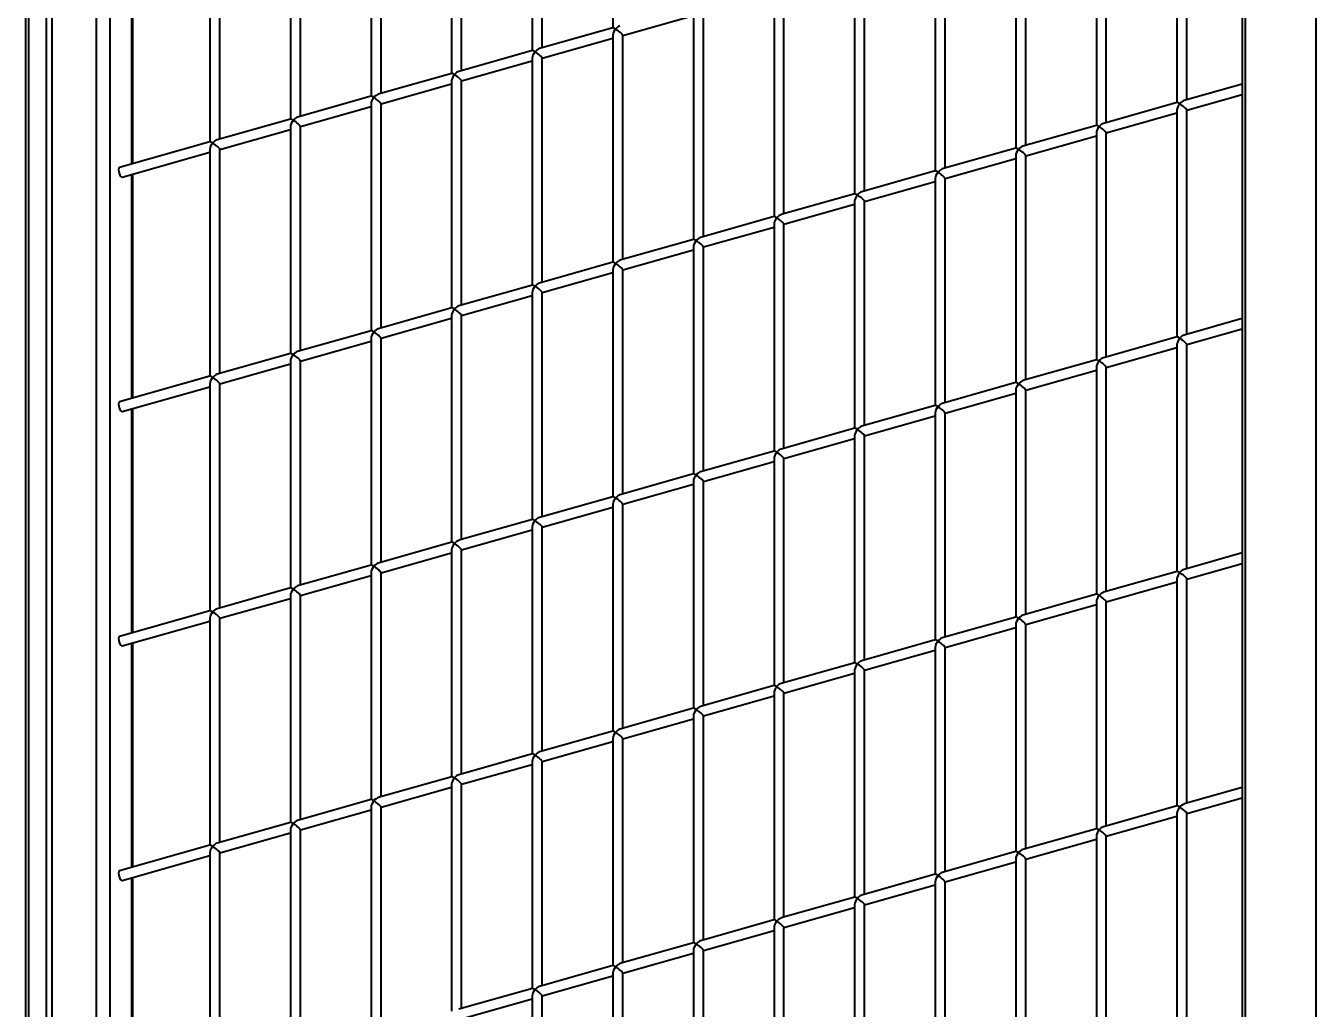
# Model space of a CAD drawing. Header units: millimetres. Extents: x 0 to 420, y 0 to 297.
# Drawn here: x 280.71 to 293.65, y 114.06 to 123.92 of the extents above; entities that cross this region are included whole.
import ezdxf

# ---------------------------------------------------------------- set-up
doc = ezdxf.new("R2010")
doc.units = ezdxf.units.MM

msp = doc.modelspace()

# ---------------------------------------------------------------- linework, layer by layer
at = {"color": 7, "linetype": 'Continuous', "lineweight": 40}
for p, q in [((292.9054, 138.394), (292.9054, 106.8469)), ((280.9127, 129.9828), (280.9127, 100.604)), ((280.9686, 129.9613), (280.9686, 100.7291)), ((281.4175, 101.2645), (281.4175, 129.6801)), ((280.738, 103.4006), (280.738, 126.6628)), ((286.5942, 126.179), (286.5942, 123.9018)), ((285.7862, 125.9502), (285.7862, 123.673)), ((285.8862, 123.7013), (285.8862, 125.9502)), ((284.9781, 125.7214), (284.9781, 123.4442)), ((285.0781, 123.4725), (285.0781, 125.7214)), ((284.1701, 125.4925), (284.1701, 123.2154)), ((284.2701, 123.2437), (284.2701, 125.4925)), ((292.2503, 125.4291), (292.2503, 123.152)), ((292.3503, 123.1803), (292.3503, 125.4291)), ((283.3621, 125.2637), (283.3621, 122.9865)), ((283.4621, 123.0148), (283.4621, 125.2637)), ((291.4422, 125.2003), (291.4422, 122.9231)), ((291.5422, 122.9515), (291.5422, 125.2003)), ((282.5541, 125.0349), (282.5541, 122.7577)), ((282.6541, 122.786), (282.6541, 125.0349)), ((290.6342, 124.9715), (290.6342, 122.6943)), ((290.7342, 122.7226), (290.7342, 124.9715)), ((281.7818, 122.539), (281.7818, 124.7867)), ((289.8262, 124.7427), (289.8262, 122.4655)), ((289.9262, 122.4938), (289.9262, 124.7427)), ((289.0182, 124.5138), (289.0182, 122.2367)), ((289.1182, 122.265), (289.1182, 124.5138)), ((288.2102, 124.285), (288.2102, 122.0078)), ((288.3102, 122.0362), (288.3102, 124.285)), ((286.6942, 123.8262), (287.4022, 124.0267)), ((287.4022, 124.0562), (287.4022, 121.779)), ((287.5022, 121.8073), (287.5022, 124.0562)), ((286.5953, 123.9021), (285.8578, 123.6933)), ((286.5942, 123.8274), (286.5942, 121.5502)), ((286.6942, 121.5785), (286.6942, 123.8274)), ((285.8862, 123.5974), (286.5942, 123.7979)), ((285.7873, 123.6733), (285.0498, 123.4645)), ((285.0781, 123.3686), (285.7862, 123.5691)), ((285.7862, 123.5985), (285.7862, 121.3214)), ((285.8862, 121.3497), (285.8862, 123.5985)), ((284.9793, 123.4445), (284.2418, 123.2356)), ((284.2701, 123.1397), (284.9781, 123.3402)), ((284.9781, 123.3697), (284.9781, 121.0925)), ((285.0781, 121.1209), (285.0781, 123.3697)), ((292.9054, 123.3375), (292.3219, 123.1723)), ((284.1712, 123.2157), (283.4338, 123.0068)), ((292.3503, 123.0764), (292.9054, 123.2336)), ((283.4621, 122.9109), (284.1701, 123.1114)), ((284.1701, 123.1409), (284.1701, 120.8637)), ((284.2701, 120.892), (284.2701, 123.1409)), ((292.2514, 123.1523), (291.5139, 122.9434)), ((291.5422, 122.8475), (292.2503, 123.048)), ((292.2503, 123.0775), (292.2503, 120.8003)), ((292.3503, 120.8286), (292.3503, 123.0775)), ((283.3632, 122.9868), (282.6258, 122.778)), ((283.3621, 122.9121), (283.3621, 120.6349)), ((283.4621, 120.6632), (283.4621, 122.9121)), ((291.4434, 122.9235), (290.7059, 122.7146)), ((282.6541, 122.6821), (283.3621, 122.8826)), ((290.7342, 122.6187), (291.4422, 122.8192)), ((291.4422, 122.8487), (291.4422, 120.5715)), ((291.5422, 120.5998), (291.5422, 122.8487)), ((282.5552, 122.758), (281.6478, 122.501)), ((281.6751, 122.4048), (282.5541, 122.6538)), ((282.5541, 122.6832), (282.5541, 120.4061)), ((282.6541, 120.4344), (282.6541, 122.6832)), ((290.6353, 122.6946), (289.8979, 122.4858)), ((289.9262, 122.3899), (290.6342, 122.5904)), ((290.6342, 122.6199), (290.6342, 120.3427)), ((290.7342, 120.371), (290.7342, 122.6199)), ((281.7818, 120.1873), (281.7818, 122.435)), ((289.8273, 122.4658), (289.0899, 122.257)), ((289.8262, 122.391), (289.8262, 120.1139)), ((289.9262, 120.1422), (289.9262, 122.391)), ((289.1182, 122.1611), (289.8262, 122.3616)), ((289.0193, 122.237), (288.2818, 122.0281)), ((288.3102, 121.9322), (289.0182, 122.1327)), ((289.0182, 122.1622), (289.0182, 119.885)), ((289.1182, 119.9133), (289.1182, 122.1622)), ((288.2113, 122.0082), (287.4738, 121.7993)), ((287.5022, 121.7034), (288.2102, 121.9039)), ((288.2102, 121.9334), (288.2102, 119.6562)), ((288.3102, 119.6845), (288.3102, 121.9334)), ((287.4033, 121.7793), (286.6658, 121.5705)), ((286.6942, 121.4746), (287.4022, 121.6751)), ((287.4022, 121.7046), (287.4022, 119.4274)), ((287.5022, 119.4557), (287.5022, 121.7046)), ((286.5953, 121.5505), (285.8578, 121.3417)), ((285.8862, 121.2458), (286.5942, 121.4463)), ((286.5942, 121.4757), (286.5942, 119.1986)), ((286.6942, 119.2269), (286.6942, 121.4757)), ((285.7873, 121.3217), (285.0498, 121.1128)), ((285.7862, 121.2469), (285.7862, 118.9697)), ((285.8862, 118.998), (285.8862, 121.2469)), ((285.0781, 121.0169), (285.7862, 121.2174)), ((284.9793, 121.0929), (284.2418, 120.884)), ((284.2701, 120.7881), (284.9781, 120.9886)), ((284.9781, 121.0181), (284.9781, 118.7409)), ((285.0781, 118.7692), (285.0781, 121.0181)), ((292.9054, 120.9859), (292.3219, 120.8206)), ((284.1712, 120.864), (283.4338, 120.6552)), ((292.3503, 120.7247), (292.9054, 120.8819)), ((283.4621, 120.5593), (284.1701, 120.7598)), ((284.1701, 120.7893), (284.1701, 118.5121)), ((284.2701, 118.5404), (284.2701, 120.7893)), ((292.2514, 120.8006), (291.5139, 120.5918)), ((292.2503, 120.7259), (292.2503, 118.4487)), ((292.3503, 118.477), (292.3503, 120.7259)), ((283.3632, 120.6352), (282.6258, 120.4264)), ((291.5422, 120.4959), (292.2503, 120.6964)), ((282.6541, 120.3304), (283.3621, 120.531)), ((283.3621, 120.5604), (283.3621, 118.2833)), ((283.4621, 118.3116), (283.4621, 120.5604)), ((291.4434, 120.5718), (290.7059, 120.363)), ((290.7342, 120.2671), (291.4422, 120.4676)), ((291.4422, 120.497), (291.4422, 118.2199)), ((291.5422, 118.2482), (291.5422, 120.497)), ((282.5552, 120.4064), (281.6478, 120.1494)), ((282.5541, 120.3316), (282.5541, 118.0544)), ((282.6541, 118.0827), (282.6541, 120.3316)), ((290.6353, 120.343), (289.8979, 120.1341)), ((281.6751, 120.0532), (282.5541, 120.3021)), ((289.9262, 120.0382), (290.6342, 120.2387)), ((290.6342, 120.2682), (290.6342, 117.991)), ((290.7342, 118.0194), (290.7342, 120.2682)), ((281.7818, 117.8357), (281.7818, 120.0834)), ((289.8273, 120.1142), (289.0899, 119.9053)), ((289.1182, 119.8094), (289.8262, 120.0099)), ((289.8262, 120.0394), (289.8262, 117.7622)), ((289.9262, 117.7905), (289.9262, 120.0394)), ((289.0193, 119.8853), (288.2818, 119.6765)), ((289.0182, 119.8106), (289.0182, 117.5334)), ((289.1182, 117.5617), (289.1182, 119.8106)), ((288.3102, 119.5806), (289.0182, 119.7811)), ((288.2113, 119.6565), (287.4738, 119.4477)), ((287.5022, 119.3518), (288.2102, 119.5523)), ((288.2102, 119.5817), (288.2102, 117.3046)), ((288.3102, 117.3329), (288.3102, 119.5817)), ((287.4033, 119.4277), (286.6658, 119.2188)), ((286.6942, 119.1229), (287.4022, 119.3234)), ((287.4022, 119.3529), (287.4022, 117.0757)), ((287.5022, 117.1041), (287.5022, 119.3529)), ((286.5953, 119.1989), (285.8578, 118.99)), ((285.8862, 118.8941), (286.5942, 119.0946)), ((286.5942, 119.1241), (286.5942, 116.8469)), ((286.6942, 116.8752), (286.6942, 119.1241)), ((285.7873, 118.97), (285.0498, 118.7612)), ((285.0781, 118.6653), (285.7862, 118.8658)), ((285.7862, 118.8953), (285.7862, 116.6181)), ((285.8862, 116.6464), (285.8862, 118.8953)), ((284.9793, 118.7412), (284.2418, 118.5324)), ((284.9781, 118.6664), (284.9781, 116.3893)), ((285.0781, 116.4176), (285.0781, 118.6664)), ((284.1712, 118.5124), (283.4338, 118.3035)), ((284.2701, 118.4365), (284.9781, 118.637)), ((292.9054, 118.6342), (292.3219, 118.469)), ((292.3503, 118.3731), (292.9054, 118.5303)), ((283.4621, 118.2076), (284.1701, 118.4081)), ((284.1701, 118.4376), (284.1701, 116.1604)), ((284.2701, 116.1888), (284.2701, 118.4376)), ((292.2514, 118.449), (291.5139, 118.2402)), ((283.3632, 118.2836), (282.6258, 118.0747)), ((291.5422, 118.1443), (292.2503, 118.3448)), ((292.2503, 118.3742), (292.2503, 116.0971)), ((292.3503, 116.1254), (292.3503, 118.3742)), ((282.6541, 117.9788), (283.3621, 118.1793)), ((283.3621, 118.2088), (283.3621, 115.9316)), ((283.4621, 115.9599), (283.4621, 118.2088)), ((291.4434, 118.2202), (290.7059, 118.0113)), ((291.4422, 118.1454), (291.4422, 115.8682)), ((291.5422, 115.8965), (291.5422, 118.1454)), ((282.5552, 118.0547), (281.6478, 117.7978)), ((290.7342, 117.9154), (291.4422, 118.1159)), ((281.6751, 117.7015), (282.5541, 117.9505)), ((282.5541, 117.98), (282.5541, 115.7028)), ((282.6541, 115.7311), (282.6541, 117.98)), ((290.6353, 117.9914), (289.8979, 117.7825)), ((289.9262, 117.6866), (290.6342, 117.8871)), ((290.6342, 117.9166), (290.6342, 115.6394)), ((290.7342, 115.6677), (290.7342, 117.9166)), ((289.8273, 117.7625), (289.0899, 117.5537)), ((281.7818, 115.4841), (281.7818, 117.7318)), ((289.1182, 117.4578), (289.8262, 117.6583)), ((289.8262, 117.6878), (289.8262, 115.4106)), ((289.9262, 115.4389), (289.9262, 117.6878)), ((289.0193, 117.5337), (288.2818, 117.3249)), ((288.3102, 117.229), (289.0182, 117.4295)), ((289.0182, 117.4589), (289.0182, 115.1818)), ((289.1182, 115.2101), (289.1182, 117.4589)), ((288.2113, 117.3049), (287.4738, 117.096)), ((288.2102, 117.2301), (288.2102, 114.9529)), ((288.3102, 114.9812), (288.3102, 117.2301)), ((287.5022, 117.0001), (288.2102, 117.2006)), ((287.4033, 117.0761), (286.6658, 116.8672)), ((286.6942, 116.7713), (287.4022, 116.9718)), ((287.4022, 117.0013), (287.4022, 114.7241)), ((287.5022, 114.7524), (287.5022, 117.0013)), ((286.5953, 116.8472), (285.8578, 116.6384)), ((285.8862, 116.5425), (286.5942, 116.743)), ((286.5942, 116.7725), (286.5942, 114.4953)), ((286.6942, 114.5236), (286.6942, 116.7725)), ((285.7873, 116.6184), (285.0498, 116.4096)), ((285.0781, 116.3137), (285.7862, 116.5142)), ((285.7862, 116.5436), (285.7862, 114.2665)), ((285.8862, 114.2948), (285.8862, 116.5436)), ((284.9793, 116.3896), (284.2418, 116.1807)), ((284.9781, 116.3148), (284.9781, 114.0376)), ((285.0781, 114.0659), (285.0781, 116.3148)), ((284.2701, 116.0848), (284.9781, 116.2853)), ((292.9054, 116.2826), (292.3219, 116.1173)), ((284.1712, 116.1608), (283.4338, 115.9519)), ((283.4621, 115.856), (284.1701, 116.0565)), ((284.1701, 116.086), (284.1701, 113.8088)), ((284.2701, 113.8371), (284.2701, 116.086)), ((292.2514, 116.0974), (291.5139, 115.8885)), ((292.3503, 116.0214), (292.9054, 116.1787)), ((283.3632, 115.9319), (282.6258, 115.7231)), ((291.5422, 115.7926), (292.2503, 115.9931)), ((292.2503, 116.0226), (292.2503, 113.7454)), ((292.3503, 113.7737), (292.3503, 116.0226)), ((282.6541, 115.6272), (283.3621, 115.8277)), ((283.3621, 115.8572), (283.3621, 113.58)), ((283.4621, 113.6083), (283.4621, 115.8572)), ((291.4434, 115.8685), (290.7059, 115.6597)), ((291.4422, 115.7938), (291.4422, 113.5166)), ((291.5422, 113.5449), (291.5422, 115.7938)), ((282.5552, 115.7031), (281.6478, 115.4461)), ((290.7342, 115.5638), (291.4422, 115.7643)), ((281.6751, 115.3499), (282.5541, 115.5989)), ((282.5541, 115.6283), (282.5541, 113.3512)), ((282.6541, 113.3795), (282.6541, 115.6283)), ((290.6353, 115.6397), (289.8979, 115.4309)), ((289.9262, 115.335), (290.6342, 115.5355)), ((290.6342, 115.5649), (290.6342, 113.2878)), ((290.7342, 113.3161), (290.7342, 115.5649)), ((289.8273, 115.4109), (289.0899, 115.202)), ((281.7818, 113.1324), (281.7818, 115.3801)), ((289.1182, 115.1061), (289.8262, 115.3066)), ((289.8262, 115.3361), (289.8262, 113.0589)), ((289.9262, 113.0873), (289.9262, 115.3361)), ((289.0193, 115.1821), (288.2818, 114.9732)), ((288.3102, 114.8773), (289.0182, 115.0778)), ((289.0182, 115.1073), (289.0182, 112.8301)), ((289.1182, 112.8584), (289.1182, 115.1073)), ((288.2113, 114.9532), (287.4738, 114.7444)), ((287.5022, 114.6485), (288.2102, 114.849)), ((288.2102, 114.8785), (288.2102, 112.6013)), ((288.3102, 112.6296), (288.3102, 114.8785)), ((287.4033, 114.7244), (286.6658, 114.5156)), ((287.4022, 114.6496), (287.4022, 112.3725)), ((287.5022, 112.4008), (287.5022, 114.6496)), ((286.6942, 114.4197), (287.4022, 114.6202)), ((286.5953, 114.4956), (285.8578, 114.2867)), ((285.8862, 114.1908), (286.5942, 114.3913)), ((286.5942, 114.4208), (286.5942, 112.1436)), ((286.6942, 112.172), (286.6942, 114.4208)), ((285.7873, 114.2668), (285.0498, 114.0579)), ((285.0781, 113.962), (285.7862, 114.1625)), ((285.7862, 114.192), (285.7862, 111.9148)), ((285.8862, 111.9431), (285.8862, 114.192))]:
    msp.add_line(p, q, dxfattribs=at)
at = {"color": 8, "linetype": 'Continuous', "lineweight": 40}
for p, q in [((292.9351, 138.3769), (292.9351, 106.8638)), ((293.6463, 107.2696), (293.6463, 137.9663)), ((281.5513, 129.5721), (281.5513, 101.3421)), ((280.7087, 103.4068), (280.7087, 126.6588)), ((281.7715, 122.5361), (281.7715, 124.7838)), ((281.7715, 120.1844), (281.7715, 122.4321)), ((281.7715, 117.8328), (281.7715, 120.0805)), ((281.7715, 115.4812), (281.7715, 117.7289)), ((281.7715, 113.1295), (281.7715, 115.3772))]:
    msp.add_line(p, q, dxfattribs=at)
at = {"color": 7, "linetype": 'Continuous', "lineweight": 40, "flags": 128}
for points in [[(281.6478, 122.501), (281.6459, 122.5001), (281.6411, 122.4925), (281.6394, 122.4788), (281.6411, 122.4612), (281.6459, 122.4424), (281.653, 122.4251), (281.6614, 122.4121), (281.6699, 122.4053), (281.6751, 122.4048)], [(281.6478, 120.1494), (281.6459, 120.1485), (281.6411, 120.1409), (281.6394, 120.1272), (281.6411, 120.1096), (281.6459, 120.0907), (281.653, 120.0735), (281.6614, 120.0605), (281.6699, 120.0537), (281.6751, 120.0532)], [(281.6478, 117.7978), (281.6459, 117.7968), (281.6411, 117.7892), (281.6394, 117.7756), (281.6411, 117.758), (281.6459, 117.7391), (281.653, 117.7219), (281.6614, 117.7088), (281.6699, 117.702), (281.6751, 117.7015)], [(281.6478, 115.4461), (281.6459, 115.4452), (281.6411, 115.4376), (281.6394, 115.4239), (281.6411, 115.4063), (281.6459, 115.3875), (281.653, 115.3702), (281.6614, 115.3572), (281.6699, 115.3504), (281.6751, 115.3499)]]:
    msp.add_lwpolyline(points, dxfattribs=at)
at = {"color": 7, "linetype": 'Continuous', "lineweight": 40}
for centre, major_axis, ratio, start_param, end_param in [((286.6442, 123.864), (0.0423, 0.056), 0.4757054, 1.4653009, 2.5800283), ((286.6442, 123.864), (0.0497, -0.0376), 0.1400399, 2.1323607, 3.0360972), ((286.6442, 123.864), (0.0423, 0.056), 0.4757054, 0.5615643, 1.4653009), ((286.6442, 123.864), (0.0497, -0.0376), 0.1400399, 0.1054954, 2.1323607), ((285.8362, 123.6352), (0.0423, 0.056), 0.4757054, 0.5615643, 1.4653009), ((285.8362, 123.6352), (0.0423, 0.056), 0.4757054, 1.4653009, 2.5800283), ((285.8362, 123.6352), (0.0497, -0.0376), 0.1400399, 2.1323607, 3.0360972), ((285.8362, 123.6352), (0.0497, -0.0376), 0.1400399, 0.1054954, 2.1323607), ((285.0281, 123.4064), (0.0423, 0.056), 0.4757054, 1.4653009, 2.5800283), ((285.0281, 123.4064), (0.0497, -0.0376), 0.1400399, 2.1323607, 3.0360972), ((285.0281, 123.4064), (0.0423, 0.056), 0.4757054, 0.5615643, 1.4653009), ((285.0281, 123.4064), (0.0497, -0.0376), 0.1400399, 0.1054954, 2.1323607), ((284.2201, 123.1775), (0.0423, 0.056), 0.4757054, 1.4653009, 2.5800283), ((284.2201, 123.1775), (0.0497, -0.0376), 0.1400399, 2.1323607, 3.0360972), ((284.2201, 123.1775), (0.0423, 0.056), 0.4757054, 0.5615643, 1.4653009), ((284.2201, 123.1775), (0.0497, -0.0376), 0.1400399, 0.1054954, 2.1323607), ((292.3003, 123.1142), (0.0423, 0.056), 0.4757054, 0.5615643, 1.4653009), ((292.3003, 123.1142), (0.0423, 0.056), 0.4757054, 1.4653009, 2.5800283), ((292.3003, 123.1142), (0.0497, -0.0376), 0.1400399, 2.1323607, 3.0360972), ((292.3003, 123.1142), (0.0497, -0.0376), 0.1400399, 0.1054954, 2.1323607), ((283.4121, 122.9487), (0.0423, 0.056), 0.4757054, 1.4653009, 2.5800283), ((283.4121, 122.9487), (0.0497, -0.0376), 0.1400399, 2.1323607, 3.0360972), ((283.4121, 122.9487), (0.0423, 0.056), 0.4757054, 0.5615643, 1.4653009), ((283.4121, 122.9487), (0.0497, -0.0376), 0.1400399, 0.1054954, 2.1323607), ((291.4922, 122.8853), (0.0423, 0.056), 0.4757054, 1.4653009, 2.5800283), ((291.4922, 122.8853), (0.0497, -0.0376), 0.1400399, 2.1323607, 3.0360972), ((291.4922, 122.8853), (0.0423, 0.056), 0.4757054, 0.5615643, 1.4653009), ((291.4922, 122.8853), (0.0497, -0.0376), 0.1400399, 0.1054954, 2.1323607), ((282.6041, 122.7199), (0.0423, 0.056), 0.4757054, 1.4653009, 2.5800283), ((282.6041, 122.7199), (0.0497, -0.0376), 0.1400399, 2.1323607, 3.0360972), ((282.6041, 122.7199), (0.0423, 0.056), 0.4757054, 0.5615643, 1.4653009), ((282.6041, 122.7199), (0.0497, -0.0376), 0.1400399, 0.1054954, 2.1323607), ((290.6842, 122.6565), (0.0423, 0.056), 0.4757054, 1.4653009, 2.5800283), ((290.6842, 122.6565), (0.0497, -0.0376), 0.1400399, 2.1323607, 3.0360972), ((290.6842, 122.6565), (0.0423, 0.056), 0.4757054, 0.5615643, 1.4653009), ((290.6842, 122.6565), (0.0497, -0.0376), 0.1400399, 0.1054954, 2.1323607), ((289.8762, 122.4277), (0.0423, 0.056), 0.4757054, 1.4653009, 2.5800283), ((289.8762, 122.4277), (0.0497, -0.0376), 0.1400399, 2.1323607, 3.0360972), ((289.8762, 122.4277), (0.0423, 0.056), 0.4757054, 0.5615643, 1.4653009), ((289.8762, 122.4277), (0.0497, -0.0376), 0.1400399, 0.1054954, 2.1323607), ((289.0682, 122.1989), (0.0423, 0.056), 0.4757054, 1.4653009, 2.5800283), ((289.0682, 122.1989), (0.0497, -0.0376), 0.1400399, 2.1323607, 3.0360972), ((289.0682, 122.1989), (0.0423, 0.056), 0.4757054, 0.5615643, 1.4653009), ((289.0682, 122.1989), (0.0497, -0.0376), 0.1400399, 0.1054954, 2.1323607), ((288.2602, 121.97), (0.0497, -0.0376), 0.1400399, 2.1323607, 3.0360972), ((288.2602, 121.97), (0.0423, 0.056), 0.4757054, 0.5615643, 1.4653009), ((288.2602, 121.97), (0.0423, 0.056), 0.4757054, 1.4653009, 2.5800283), ((288.2602, 121.97), (0.0497, -0.0376), 0.1400399, 0.1054954, 2.1323607), ((287.4522, 121.7412), (0.0423, 0.056), 0.4757054, 1.4653009, 2.5800283), ((287.4522, 121.7412), (0.0497, -0.0376), 0.1400399, 2.1323607, 3.0360972), ((287.4522, 121.7412), (0.0423, 0.056), 0.4757054, 0.5615643, 1.4653009), ((287.4522, 121.7412), (0.0497, -0.0376), 0.1400399, 0.1054954, 2.1323607), ((286.6442, 121.5124), (0.0423, 0.056), 0.4757054, 1.4653009, 2.5800283), ((286.6442, 121.5124), (0.0497, -0.0376), 0.1400399, 2.1323607, 3.0360972), ((286.6442, 121.5124), (0.0423, 0.056), 0.4757054, 0.5615643, 1.4653009), ((286.6442, 121.5124), (0.0497, -0.0376), 0.1400399, 0.1054954, 2.1323607), ((285.8362, 121.2836), (0.0423, 0.056), 0.4757054, 1.4653009, 2.5800283), ((285.8362, 121.2836), (0.0497, -0.0376), 0.1400399, 2.1323607, 3.0360972), ((285.8362, 121.2836), (0.0423, 0.056), 0.4757054, 0.5615643, 1.4653009), ((285.8362, 121.2836), (0.0497, -0.0376), 0.1400399, 0.1054954, 2.1323607), ((285.0281, 121.0547), (0.0423, 0.056), 0.4757054, 0.5615643, 1.4653009), ((285.0281, 121.0547), (0.0423, 0.056), 0.4757054, 1.4653009, 2.5800283), ((285.0281, 121.0547), (0.0497, -0.0376), 0.1400399, 2.1323607, 3.0360972), ((285.0281, 121.0547), (0.0497, -0.0376), 0.1400399, 0.1054954, 2.1323607), ((284.2201, 120.8259), (0.0423, 0.056), 0.4757054, 1.4653009, 2.5800283), ((284.2201, 120.8259), (0.0497, -0.0376), 0.1400399, 2.1323607, 3.0360972), ((284.2201, 120.8259), (0.0423, 0.056), 0.4757054, 0.5615643, 1.4653009), ((284.2201, 120.8259), (0.0497, -0.0376), 0.1400399, 0.1054954, 2.1323607), ((292.3003, 120.7625), (0.0423, 0.056), 0.4757054, 1.4653009, 2.5800283), ((292.3003, 120.7625), (0.0497, -0.0376), 0.1400399, 2.1323607, 3.0360972), ((292.3003, 120.7625), (0.0423, 0.056), 0.4757054, 0.5615643, 1.4653009), ((292.3003, 120.7625), (0.0497, -0.0376), 0.1400399, 0.1054954, 2.1323607), ((283.4121, 120.5971), (0.0423, 0.056), 0.4757054, 1.4653009, 2.5800283), ((283.4121, 120.5971), (0.0497, -0.0376), 0.1400399, 2.1323607, 3.0360972), ((283.4121, 120.5971), (0.0423, 0.056), 0.4757054, 0.5615643, 1.4653009), ((283.4121, 120.5971), (0.0497, -0.0376), 0.1400399, 0.1054954, 2.1323607), ((291.4922, 120.5337), (0.0423, 0.056), 0.4757054, 0.5615643, 1.4653009), ((291.4922, 120.5337), (0.0423, 0.056), 0.4757054, 1.4653009, 2.5800283), ((291.4922, 120.5337), (0.0497, -0.0376), 0.1400399, 2.1323607, 3.0360972), ((291.4922, 120.5337), (0.0497, -0.0376), 0.1400399, 0.1054954, 2.1323607), ((282.6041, 120.3683), (0.0423, 0.056), 0.4757054, 1.4653009, 2.5800283), ((282.6041, 120.3683), (0.0497, -0.0376), 0.1400399, 2.1323607, 3.0360972), ((282.6041, 120.3683), (0.0423, 0.056), 0.4757054, 0.5615643, 1.4653009), ((282.6041, 120.3683), (0.0497, -0.0376), 0.1400399, 0.1054954, 2.1323607), ((290.6842, 120.3049), (0.0423, 0.056), 0.4757054, 1.4653009, 2.5800283), ((290.6842, 120.3049), (0.0497, -0.0376), 0.1400399, 2.1323607, 3.0360972), ((290.6842, 120.3049), (0.0423, 0.056), 0.4757054, 0.5615643, 1.4653009), ((290.6842, 120.3049), (0.0497, -0.0376), 0.1400399, 0.1054954, 2.1323607), ((289.8762, 120.076), (0.0423, 0.056), 0.4757054, 1.4653009, 2.5800283), ((289.8762, 120.076), (0.0497, -0.0376), 0.1400399, 2.1323607, 3.0360972), ((289.8762, 120.076), (0.0423, 0.056), 0.4757054, 0.5615643, 1.4653009), ((289.8762, 120.076), (0.0497, -0.0376), 0.1400399, 0.1054954, 2.1323607), ((289.0682, 119.8472), (0.0423, 0.056), 0.4757054, 1.4653009, 2.5800283), ((289.0682, 119.8472), (0.0497, -0.0376), 0.1400399, 2.1323607, 3.0360972), ((289.0682, 119.8472), (0.0423, 0.056), 0.4757054, 0.5615643, 1.4653009), ((289.0682, 119.8472), (0.0497, -0.0376), 0.1400399, 0.1054954, 2.1323607), ((288.2602, 119.6184), (0.0423, 0.056), 0.4757054, 0.5615643, 1.4653009), ((288.2602, 119.6184), (0.0423, 0.056), 0.4757054, 1.4653009, 2.5800283), ((288.2602, 119.6184), (0.0497, -0.0376), 0.1400399, 2.1323607, 3.0360972), ((288.2602, 119.6184), (0.0497, -0.0376), 0.1400399, 0.1054954, 2.1323607), ((287.4522, 119.3896), (0.0423, 0.056), 0.4757054, 1.4653009, 2.5800283), ((287.4522, 119.3896), (0.0497, -0.0376), 0.1400399, 2.1323607, 3.0360972), ((287.4522, 119.3896), (0.0423, 0.056), 0.4757054, 0.5615643, 1.4653009), ((287.4522, 119.3896), (0.0497, -0.0376), 0.1400399, 0.1054954, 2.1323607), ((286.6442, 119.1607), (0.0423, 0.056), 0.4757054, 1.4653009, 2.5800283), ((286.6442, 119.1607), (0.0497, -0.0376), 0.1400399, 2.1323607, 3.0360972), ((286.6442, 119.1607), (0.0423, 0.056), 0.4757054, 0.5615643, 1.4653009), ((286.6442, 119.1607), (0.0497, -0.0376), 0.1400399, 0.1054954, 2.1323607), ((285.8362, 118.9319), (0.0423, 0.056), 0.4757054, 1.4653009, 2.5800283), ((285.8362, 118.9319), (0.0497, -0.0376), 0.1400399, 2.1323607, 3.0360972), ((285.8362, 118.9319), (0.0423, 0.056), 0.4757054, 0.5615643, 1.4653009), ((285.8362, 118.9319), (0.0497, -0.0376), 0.1400399, 0.1054954, 2.1323607), ((285.0281, 118.7031), (0.0423, 0.056), 0.4757054, 1.4653009, 2.5800283), ((285.0281, 118.7031), (0.0497, -0.0376), 0.1400399, 2.1323607, 3.0360972), ((285.0281, 118.7031), (0.0423, 0.056), 0.4757054, 0.5615643, 1.4653009), ((285.0281, 118.7031), (0.0497, -0.0376), 0.1400399, 0.1054954, 2.1323607), ((284.2201, 118.4743), (0.0497, -0.0376), 0.1400399, 2.1323607, 3.0360972), ((284.2201, 118.4743), (0.0423, 0.056), 0.4757054, 0.5615643, 1.4653009), ((284.2201, 118.4743), (0.0423, 0.056), 0.4757054, 1.4653009, 2.5800283), ((284.2201, 118.4743), (0.0497, -0.0376), 0.1400399, 0.1054954, 2.1323607), ((292.3003, 118.4109), (0.0423, 0.056), 0.4757054, 1.4653009, 2.5800283), ((292.3003, 118.4109), (0.0497, -0.0376), 0.1400399, 2.1323607, 3.0360972), ((292.3003, 118.4109), (0.0423, 0.056), 0.4757054, 0.5615643, 1.4653009), ((292.3003, 118.4109), (0.0497, -0.0376), 0.1400399, 0.1054954, 2.1323607), ((283.4121, 118.2454), (0.0423, 0.056), 0.4757054, 1.4653009, 2.5800283), ((283.4121, 118.2454), (0.0497, -0.0376), 0.1400399, 2.1323607, 3.0360972), ((283.4121, 118.2454), (0.0423, 0.056), 0.4757054, 0.5615643, 1.4653009), ((283.4121, 118.2454), (0.0497, -0.0376), 0.1400399, 0.1054954, 2.1323607), ((291.4922, 118.1821), (0.0423, 0.056), 0.4757054, 1.4653009, 2.5800283), ((291.4922, 118.1821), (0.0497, -0.0376), 0.1400399, 2.1323607, 3.0360972), ((291.4922, 118.1821), (0.0423, 0.056), 0.4757054, 0.5615643, 1.4653009), ((291.4922, 118.1821), (0.0497, -0.0376), 0.1400399, 0.1054954, 2.1323607), ((282.6041, 118.0166), (0.0423, 0.056), 0.4757054, 1.4653009, 2.5800283), ((282.6041, 118.0166), (0.0497, -0.0376), 0.1400399, 2.1323607, 3.0360972), ((282.6041, 118.0166), (0.0423, 0.056), 0.4757054, 0.5615643, 1.4653009), ((282.6041, 118.0166), (0.0497, -0.0376), 0.1400399, 0.1054954, 2.1323607), ((290.6842, 117.9532), (0.0497, -0.0376), 0.1400399, 2.1323607, 3.0360972), ((290.6842, 117.9532), (0.0423, 0.056), 0.4757054, 0.5615643, 1.4653009), ((290.6842, 117.9532), (0.0423, 0.056), 0.4757054, 1.4653009, 2.5800283), ((290.6842, 117.9532), (0.0497, -0.0376), 0.1400399, 0.1054954, 2.1323607), ((289.8762, 117.7244), (0.0423, 0.056), 0.4757054, 1.4653009, 2.5800283), ((289.8762, 117.7244), (0.0497, -0.0376), 0.1400399, 2.1323607, 3.0360972), ((289.8762, 117.7244), (0.0423, 0.056), 0.4757054, 0.5615643, 1.4653009), ((289.8762, 117.7244), (0.0497, -0.0376), 0.1400399, 0.1054954, 2.1323607), ((289.0682, 117.4956), (0.0423, 0.056), 0.4757054, 1.4653009, 2.5800283), ((289.0682, 117.4956), (0.0497, -0.0376), 0.1400399, 2.1323607, 3.0360972), ((289.0682, 117.4956), (0.0423, 0.056), 0.4757054, 0.5615643, 1.4653009), ((289.0682, 117.4956), (0.0497, -0.0376), 0.1400399, 0.1054954, 2.1323607), ((288.2602, 117.2668), (0.0423, 0.056), 0.4757054, 1.4653009, 2.5800283), ((288.2602, 117.2668), (0.0497, -0.0376), 0.1400399, 2.1323607, 3.0360972), ((288.2602, 117.2668), (0.0423, 0.056), 0.4757054, 0.5615643, 1.4653009), ((288.2602, 117.2668), (0.0497, -0.0376), 0.1400399, 0.1054954, 2.1323607), ((287.4522, 117.0379), (0.0423, 0.056), 0.4757054, 0.5615643, 1.4653009), ((287.4522, 117.0379), (0.0423, 0.056), 0.4757054, 1.4653009, 2.5800283), ((287.4522, 117.0379), (0.0497, -0.0376), 0.1400399, 2.1323607, 3.0360972), ((287.4522, 117.0379), (0.0497, -0.0376), 0.1400399, 0.1054954, 2.1323607), ((286.6442, 116.8091), (0.0423, 0.056), 0.4757054, 1.4653009, 2.5800283), ((286.6442, 116.8091), (0.0497, -0.0376), 0.1400399, 2.1323607, 3.0360972), ((286.6442, 116.8091), (0.0423, 0.056), 0.4757054, 0.5615643, 1.4653009), ((286.6442, 116.8091), (0.0497, -0.0376), 0.1400399, 0.1054954, 2.1323607), ((285.8362, 116.5803), (0.0423, 0.056), 0.4757054, 1.4653009, 2.5800283), ((285.8362, 116.5803), (0.0497, -0.0376), 0.1400399, 2.1323607, 3.0360972), ((285.8362, 116.5803), (0.0423, 0.056), 0.4757054, 0.5615643, 1.4653009), ((285.8362, 116.5803), (0.0497, -0.0376), 0.1400399, 0.1054954, 2.1323607), ((285.0281, 116.3515), (0.0423, 0.056), 0.4757054, 1.4653009, 2.5800283), ((285.0281, 116.3515), (0.0497, -0.0376), 0.1400399, 2.1323607, 3.0360972), ((285.0281, 116.3515), (0.0423, 0.056), 0.4757054, 0.5615643, 1.4653009), ((285.0281, 116.3515), (0.0497, -0.0376), 0.1400399, 0.1054954, 2.1323607), ((284.2201, 116.1226), (0.0423, 0.056), 0.4757054, 0.5615643, 1.4653009), ((284.2201, 116.1226), (0.0423, 0.056), 0.4757054, 1.4653009, 2.5800283), ((284.2201, 116.1226), (0.0497, -0.0376), 0.1400399, 2.1323607, 3.0360972), ((284.2201, 116.1226), (0.0497, -0.0376), 0.1400399, 0.1054954, 2.1323607), ((292.3003, 116.0592), (0.0423, 0.056), 0.4757054, 1.4653009, 2.5800283), ((292.3003, 116.0592), (0.0497, -0.0376), 0.1400399, 2.1323607, 3.0360972), ((292.3003, 116.0592), (0.0423, 0.056), 0.4757054, 0.5615643, 1.4653009), ((292.3003, 116.0592), (0.0497, -0.0376), 0.1400399, 0.1054954, 2.1323607), ((283.4121, 115.8938), (0.0497, -0.0376), 0.1400399, 2.1323607, 3.0360972), ((283.4121, 115.8938), (0.0423, 0.056), 0.4757054, 0.5615643, 1.4653009), ((283.4121, 115.8938), (0.0423, 0.056), 0.4757054, 1.4653009, 2.5800283), ((283.4121, 115.8938), (0.0497, -0.0376), 0.1400399, 0.1054954, 2.1323607), ((291.4922, 115.8304), (0.0423, 0.056), 0.4757054, 1.4653009, 2.5800283), ((291.4922, 115.8304), (0.0497, -0.0376), 0.1400399, 2.1323607, 3.0360972), ((291.4922, 115.8304), (0.0423, 0.056), 0.4757054, 0.5615643, 1.4653009), ((291.4922, 115.8304), (0.0497, -0.0376), 0.1400399, 0.1054954, 2.1323607), ((282.6041, 115.665), (0.0423, 0.056), 0.4757054, 1.4653009, 2.5800283), ((282.6041, 115.665), (0.0497, -0.0376), 0.1400399, 2.1323607, 3.0360972), ((282.6041, 115.665), (0.0423, 0.056), 0.4757054, 0.5615643, 1.4653009), ((282.6041, 115.665), (0.0497, -0.0376), 0.1400399, 0.1054954, 2.1323607), ((290.6842, 115.6016), (0.0423, 0.056), 0.4757054, 1.4653009, 2.5800283), ((290.6842, 115.6016), (0.0497, -0.0376), 0.1400399, 2.1323607, 3.0360972), ((290.6842, 115.6016), (0.0423, 0.056), 0.4757054, 0.5615643, 1.4653009), ((290.6842, 115.6016), (0.0497, -0.0376), 0.1400399, 0.1054954, 2.1323607), ((289.8762, 115.3728), (0.0497, -0.0376), 0.1400399, 2.1323607, 3.0360972), ((289.8762, 115.3728), (0.0423, 0.056), 0.4757054, 0.5615643, 1.4653009), ((289.8762, 115.3728), (0.0423, 0.056), 0.4757054, 1.4653009, 2.5800283), ((289.8762, 115.3728), (0.0497, -0.0376), 0.1400399, 0.1054954, 2.1323607), ((289.0682, 115.1439), (0.0423, 0.056), 0.4757054, 1.4653009, 2.5800283), ((289.0682, 115.1439), (0.0497, -0.0376), 0.1400399, 2.1323607, 3.0360972), ((289.0682, 115.1439), (0.0423, 0.056), 0.4757054, 0.5615643, 1.4653009), ((289.0682, 115.1439), (0.0497, -0.0376), 0.1400399, 0.1054954, 2.1323607), ((288.2602, 114.9151), (0.0423, 0.056), 0.4757054, 1.4653009, 2.5800283), ((288.2602, 114.9151), (0.0497, -0.0376), 0.1400399, 2.1323607, 3.0360972), ((288.2602, 114.9151), (0.0423, 0.056), 0.4757054, 0.5615643, 1.4653009), ((288.2602, 114.9151), (0.0497, -0.0376), 0.1400399, 0.1054954, 2.1323607), ((287.4522, 114.6863), (0.0423, 0.056), 0.4757054, 1.4653009, 2.5800283), ((287.4522, 114.6863), (0.0497, -0.0376), 0.1400399, 2.1323607, 3.0360972), ((287.4522, 114.6863), (0.0423, 0.056), 0.4757054, 0.5615643, 1.4653009), ((287.4522, 114.6863), (0.0497, -0.0376), 0.1400399, 0.1054954, 2.1323607), ((286.6442, 114.4575), (0.0423, 0.056), 0.4757054, 0.5615643, 1.4653009), ((286.6442, 114.4575), (0.0423, 0.056), 0.4757054, 1.4653009, 2.5800283), ((286.6442, 114.4575), (0.0497, -0.0376), 0.1400399, 2.1323607, 3.0360972), ((286.6442, 114.4575), (0.0497, -0.0376), 0.1400399, 0.1054954, 2.1323607), ((285.8362, 114.2286), (0.0423, 0.056), 0.4757054, 1.4653009, 2.5800283), ((285.8362, 114.2286), (0.0497, -0.0376), 0.1400399, 2.1323607, 3.0360972), ((285.8362, 114.2286), (0.0423, 0.056), 0.4757054, 0.5615643, 1.4653009), ((285.8362, 114.2286), (0.0497, -0.0376), 0.1400399, 0.1054954, 2.1323607)]:
    msp.add_ellipse(centre, major_axis=major_axis, ratio=ratio, start_param=start_param, end_param=end_param, dxfattribs=at)

doc.saveas('drawing.dxf')
